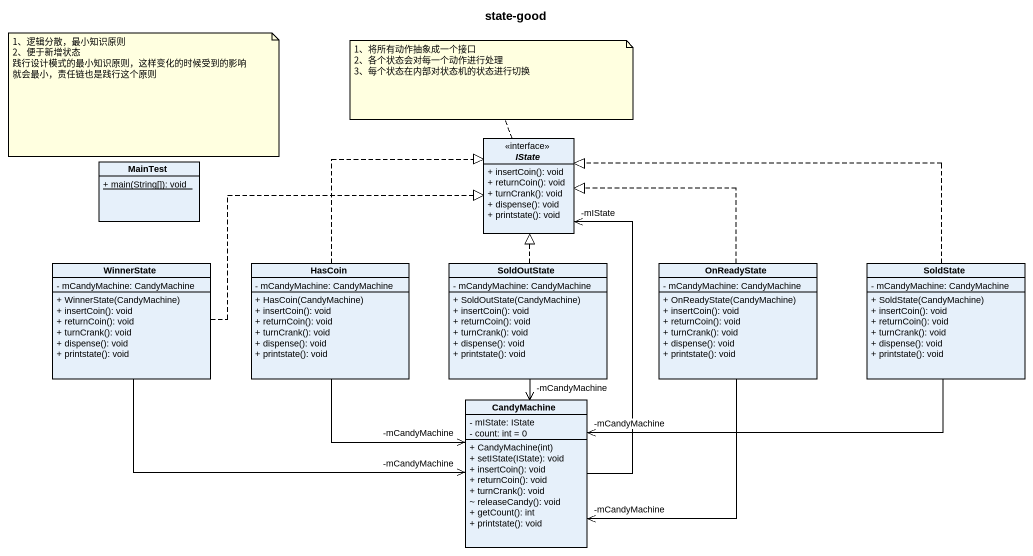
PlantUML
@startuml
title state-good
hide circle
hide empty members
skinparam classAttributeIconSize 0
interface IState <<interface>> {
  + insertCoin(): void
  + returnCoin(): void
  + turnCrank(): void
  + dispense(): void
  + printstate(): void
}
class MainTest {
  {static} + main(String[]): void
}
class WinnerState {
  - mCandyMachine: CandyMachine
  + WinnerState(CandyMachine)
  + insertCoin(): void
  + returnCoin(): void
  + turnCrank(): void
  + dispense(): void
  + printstate(): void
}
class HasCoin {
  - mCandyMachine: CandyMachine
  + HasCoin(CandyMachine)
  + insertCoin(): void
  + returnCoin(): void
  + turnCrank(): void
  + dispense(): void
  + printstate(): void
}
class SoldOutState {
  - mCandyMachine: CandyMachine
  + SoldOutState(CandyMachine)
  + insertCoin(): void
  + returnCoin(): void
  + turnCrank(): void
  + dispense(): void
  + printstate(): void
}
class OnReadyState {
  - mCandyMachine: CandyMachine
  + OnReadyState(CandyMachine)
  + insertCoin(): void
  + returnCoin(): void
  + turnCrank(): void
  + dispense(): void
  + printstate(): void
}
class SoldState {
  - mCandyMachine: CandyMachine
  + SoldState(CandyMachine)
  + insertCoin(): void
  + returnCoin(): void
  + turnCrank(): void
  + dispense(): void
  + printstate(): void
}
class CandyMachine {
  - mIState: IState
  - count: int = 0
  + CandyMachine(int)
  + setIState(IState): void
  + insertCoin(): void
  + returnCoin(): void
  + turnCrank(): void
  ~ releaseCandy(): void
  + getCount(): int
  + printstate(): void
}
WinnerState .right.|> IState
WinnerState -right-> "-mCandyMachine" CandyMachine
HasCoin .up.|> IState
HasCoin --> "-mCandyMachine" CandyMachine
SoldOutState .up.|> IState
SoldOutState --> "-mCandyMachine" CandyMachine
OnReadyState .up.|> IState
OnReadyState --> "-mCandyMachine" CandyMachine
SoldState .left.|> IState
SoldState -left-> "-mCandyMachine" CandyMachine
CandyMachine -up-> "-mIState" IState
note as N1
  1、逻辑分散，最小知识原则
  2、便于新增状态
  践行设计模式的最小知识原则，这样变化的时候受到的影响就会最小，责任链也是践行这个原则
end note
note top of IState
  1、将所有动作抽象成一个接口
  2、各个状态会对每一个动作进行处理
  3、每个状态在内部对状态机的状态进行切换
end note
@enduml
